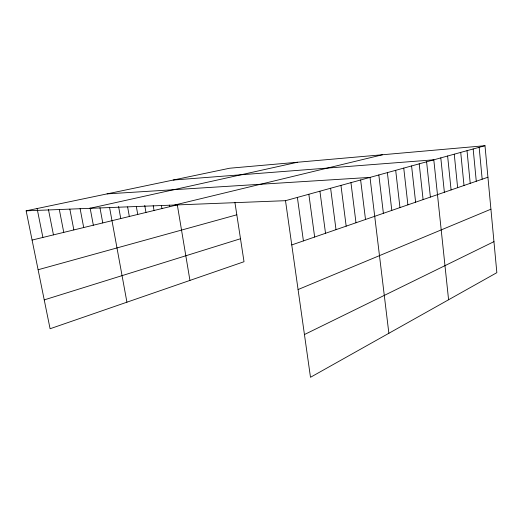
<?xml version="1.0" encoding="UTF-8"?>
<svg xmlns="http://www.w3.org/2000/svg" width="523" height="523" viewBox="0 0 523 523"><rect width="100%" height="100%" fill="white"/><g stroke="black" fill="none" stroke-linecap="round" stroke-linejoin="round"><path stroke-width="0.78" d="M304.445 334.543L493.954 241.646M298.077 289.552L490.92 209.2M291.762 244.934L487.933 177.225M44.233 299.895L240.495 238.736M38.107 269.744L236.814 214.796M285.499 200.688L484.991 145.714L496.85 272.666L310.492 377.286L285.499 200.688L26.15 210.828L50.084 328.745L244.019 261.722L234.899 202.29M32.086 240.064L177.31 204.846L189.941 280.413M174.649 205.023L382.509 154.749M89.76 208.344L297.502 162.241M26.15 210.828L229.669 168.223L484.991 145.714M173.165 180.049L433.796 159.822L448.584 299.764M107.084 193.883L370.009 177.395L388.87 333.288M37.107 208.54L42.893 237.442M48.43 209.475L53.451 234.879M59.328 209.605L63.767 232.375M69.847 209.161L73.854 229.93M80.097 208.572L83.706 227.544M90.113 208.004L93.342 225.204M99.965 207.788L102.77 222.922M109.536 207.285L126.926 302.189M118.571 206.5L120.754 218.562M127.625 206.925L129.331 216.483M136.346 206.559L137.739 214.443M144.747 205.421L145.969 212.443M153.213 205.702L154.043 210.488M161.411 205.415L161.953 208.572M169.445 205.127L169.707 206.69M297.378 197.413L303.412 240.913M308.845 194.255L314.656 237.037M319.913 191.202L325.522 233.284M330.614 188.254L336.014 229.662M340.95 185.404L346.167 226.158M350.953 182.651L355.993 222.765M360.635 179.984L365.505 219.483M378.829 174.97L383.385 213.312M387.38 172.61L391.799 210.409M395.689 170.321L399.964 207.592M403.749 168.099L407.894 204.853M411.581 165.941L415.608 202.192M419.198 163.843L423.1 199.603M426.598 161.803L430.383 197.093M440.797 157.887L444.373 192.261M447.616 156.011L451.088 189.941M454.258 154.18L457.632 187.685M460.724 152.402L464.006 185.488M467.019 150.663L470.216 183.344M473.165 148.97L476.27 181.252M479.153 147.323L482.173 179.212"/></g></svg>
